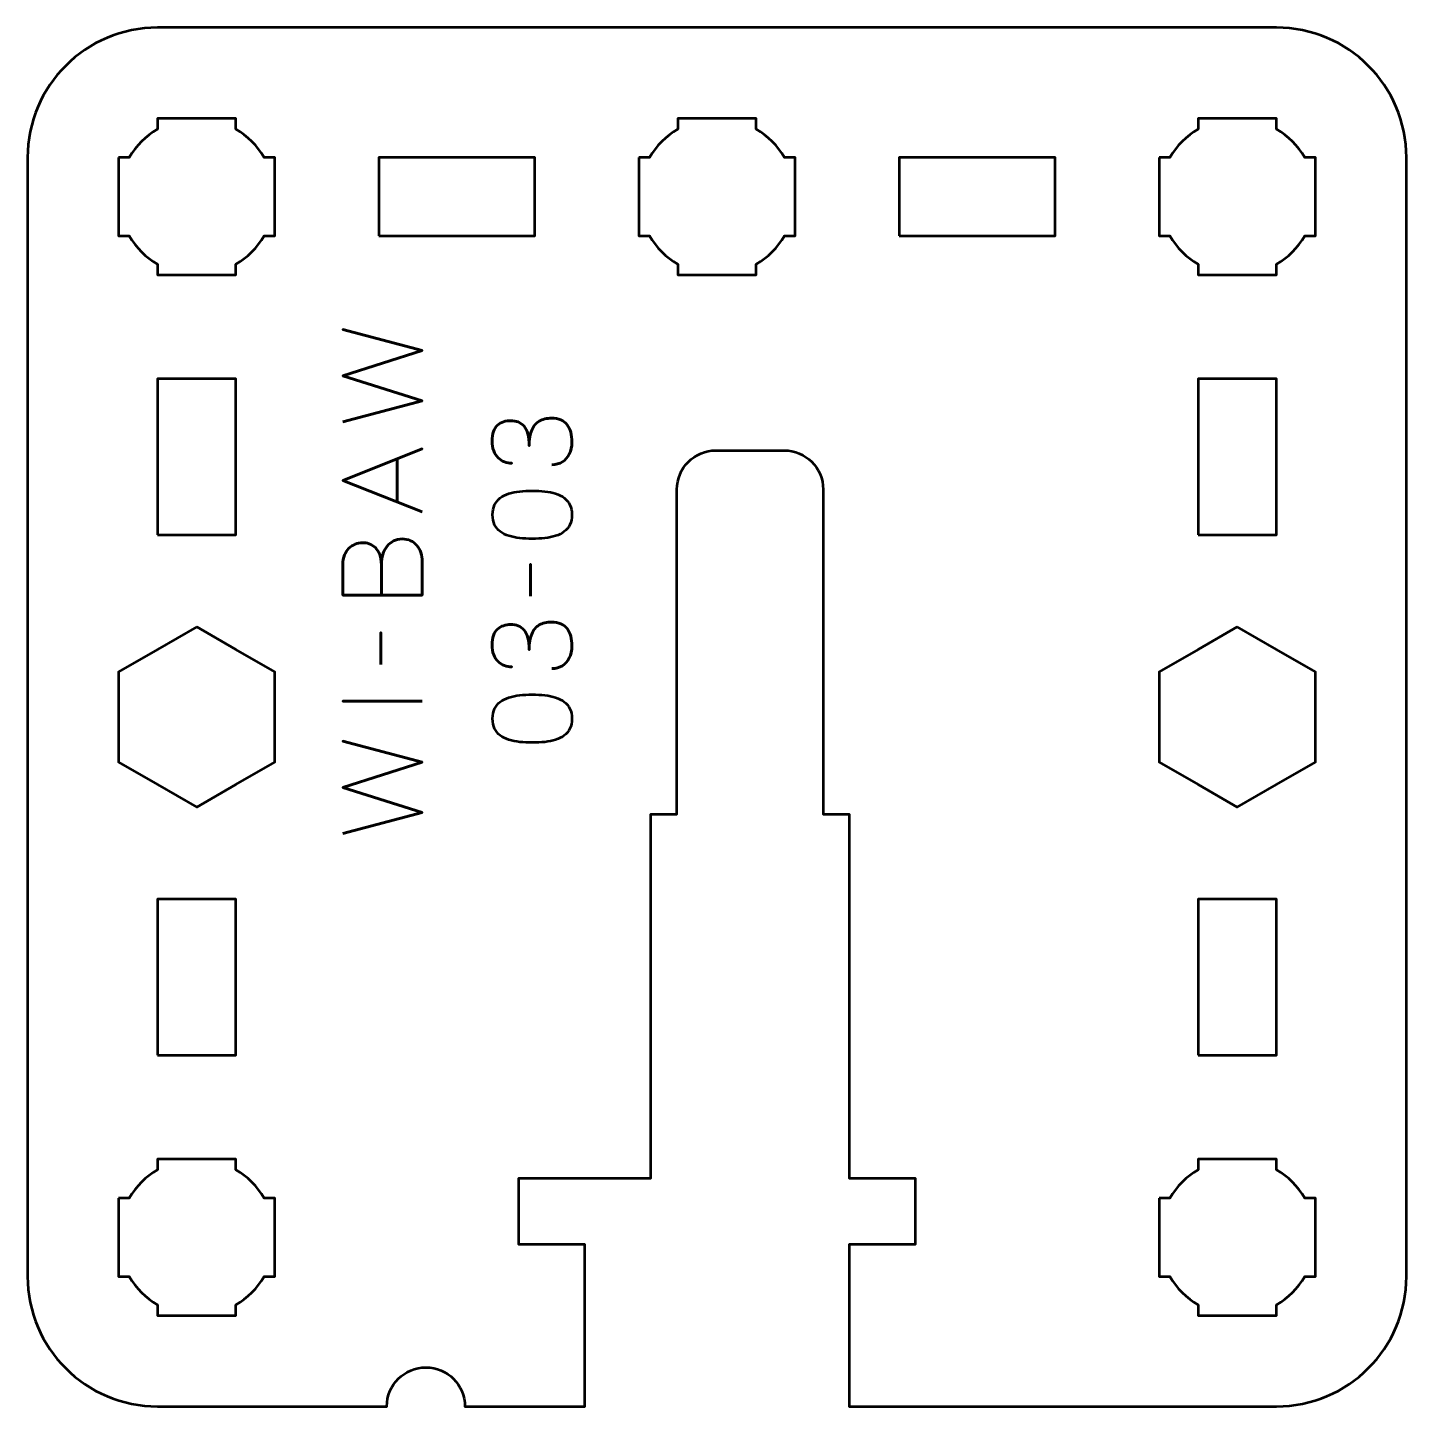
# Model space of a CAD drawing. Header units: centimetres. Extents: x -13.15 to -7.85, y -17.5 to -12.2.
import ezdxf

# ---------------------------------------------------------------- set-up
doc = ezdxf.new("R2010")
doc.units = ezdxf.units.CM
doc.header["$MEASUREMENT"] = 0
doc.layers.add('Layer 1', color=7, linetype='Continuous')

msp = doc.modelspace()

# ---------------------------------------------------------------- linework, layer by layer
at = {"layer": 'Layer 1', "lineweight": 53}
for points in [[(-11.8, -13), (-11.2, -13), (-11.2, -12.7), (-11.8, -12.7), (-11.8, -13)], [(-9.8, -13), (-9.2, -13), (-9.2, -12.7), (-9.8, -12.7), (-9.8, -13)], [(-12.65, -14.15), (-12.35, -14.15), (-12.35, -13.55), (-12.65, -13.55), (-12.65, -14.15)], [(-8.65, -14.15), (-8.35, -14.15), (-8.35, -13.55), (-8.65, -13.55), (-8.65, -14.15)], [(-12.65, -16.15), (-12.35, -16.15), (-12.35, -15.55), (-12.65, -15.55), (-12.65, -16.15)], [(-8.65, -16.15), (-8.35, -16.15), (-8.35, -15.55), (-8.65, -15.55), (-8.65, -16.15)]]:
    msp.add_lwpolyline(points, close=True, dxfattribs=at)
for points, knots in [([(-10.654, -13.975), (-10.654, -13.975), (-10.654, -14.24998), (-10.654, -14.24998), (-10.654, -14.24998), (-10.654, -14.24998), (-10.654, -15.22302), (-10.654, -15.22302), (-10.654, -15.22302), (-10.654, -15.22302), (-10.754, -15.22299), (-10.754, -15.22299), (-10.754, -15.22299), (-10.754, -15.22299), (-10.754, -16.62299), (-10.754, -16.62299), (-10.754, -16.62299), (-10.754, -16.62299), (-11.262, -16.62299), (-11.262, -16.62299), (-11.262, -16.62299), (-11.262, -16.62299), (-11.262, -16.87699), (-11.262, -16.87699), (-11.262, -16.87699), (-11.262, -16.87699), (-11.008, -16.87699), (-11.008, -16.87699), (-11.008, -16.87699), (-11.008, -16.87699), (-11.008, -17.5), (-11.008, -17.5), (-11.008, -17.5), (-11.008, -17.5), (-11.469, -17.5), (-11.469, -17.5), (-11.469, -17.5), (-11.469, -17.41717), (-11.53617, -17.35), (-11.619, -17.35), (-11.619, -17.35), (-11.70183, -17.35), (-11.769, -17.41717), (-11.769, -17.5), (-11.769, -17.5), (-11.769, -17.5), (-12.65, -17.5), (-12.65, -17.5), (-12.65, -17.5), (-12.92609, -17.5), (-13.15, -17.27609), (-13.15, -17), (-13.15, -17), (-13.15, -17), (-13.15, -12.7), (-13.15, -12.7), (-13.15, -12.7), (-13.15, -12.42391), (-12.92609, -12.2), (-12.65, -12.2), (-12.65, -12.2), (-12.65, -12.2), (-8.35, -12.2), (-8.35, -12.2), (-8.35, -12.2), (-8.07391, -12.2), (-7.85, -12.42391), (-7.85, -12.7), (-7.85, -12.7), (-7.85, -12.7), (-7.85, -17), (-7.85, -17), (-7.85, -17), (-7.85, -17.27609), (-8.07391, -17.5), (-8.35, -17.5), (-8.35, -17.5), (-8.35, -17.5), (-9.992, -17.5), (-9.992, -17.5), (-9.992, -17.5), (-9.992, -17.5), (-9.992, -16.87699), (-9.992, -16.87699), (-9.992, -16.87699), (-9.992, -16.87699), (-9.738, -16.87699), (-9.738, -16.87699), (-9.738, -16.87699), (-9.738, -16.87699), (-9.738, -16.62299), (-9.738, -16.62299), (-9.738, -16.62299), (-9.738, -16.62299), (-9.992, -16.62299), (-9.992, -16.62299), (-9.992, -16.62299), (-9.992, -16.62299), (-9.992, -15.22299), (-9.992, -15.22299), (-9.992, -15.22299), (-9.992, -15.22299), (-10.092, -15.22302), (-10.092, -15.22302), (-10.092, -15.22302), (-10.092, -15.22302), (-10.092, -14.24998), (-10.092, -14.24998), (-10.092, -14.24998), (-10.092, -14.24998), (-10.092, -13.97501), (-10.092, -13.97501), (-10.092, -13.97501), (-10.092, -13.89218), (-10.15917, -13.82501), (-10.24201, -13.82501), (-10.24201, -13.82501), (-10.24201, -13.82501), (-10.50401, -13.825), (-10.50401, -13.825), (-10.50401, -13.825), (-10.58683, -13.825), (-10.654, -13.89217), (-10.654, -13.975)], [0, 0, 0, 0, 0.0322581, 0.0322581, 0.0322581, 0.0322581, 0.0645161, 0.0645161, 0.0645161, 0.0645161, 0.0967742, 0.0967742, 0.0967742, 0.0967742, 0.1290323, 0.1290323, 0.1290323, 0.1290323, 0.1612903, 0.1612903, 0.1612903, 0.1612903, 0.1935484, 0.1935484, 0.1935484, 0.1935484, 0.2258065, 0.2258065, 0.2258065, 0.2258065, 0.2580645, 0.2580645, 0.2580645, 0.2580645, 0.2903226, 0.2903226, 0.2903226, 0.2903226, 0.3225806, 0.3225806, 0.3225806, 0.3225806, 0.3548387, 0.3548387, 0.3548387, 0.3548387, 0.3870968, 0.3870968, 0.3870968, 0.3870968, 0.4193548, 0.4193548, 0.4193548, 0.4193548, 0.4516129, 0.4516129, 0.4516129, 0.4516129, 0.483871, 0.483871, 0.483871, 0.483871, 0.516129, 0.516129, 0.516129, 0.516129, 0.5483871, 0.5483871, 0.5483871, 0.5483871, 0.5806452, 0.5806452, 0.5806452, 0.5806452, 0.6129032, 0.6129032, 0.6129032, 0.6129032, 0.6451613, 0.6451613, 0.6451613, 0.6451613, 0.6774194, 0.6774194, 0.6774194, 0.6774194, 0.7096774, 0.7096774, 0.7096774, 0.7096774, 0.7419355, 0.7419355, 0.7419355, 0.7419355, 0.7741935, 0.7741935, 0.7741935, 0.7741935, 0.8064516, 0.8064516, 0.8064516, 0.8064516, 0.8387097, 0.8387097, 0.8387097, 0.8387097, 0.8709677, 0.8709677, 0.8709677, 0.8709677, 0.9032258, 0.9032258, 0.9032258, 0.9032258, 0.9354839, 0.9354839, 0.9354839, 0.9354839, 0.9677419, 0.9677419, 0.9677419, 0.9677419, 1, 1, 1, 1]), ([(-12.8, -12.7), (-12.8, -12.7), (-12.75985, -12.7), (-12.75985, -12.7), (-12.75985, -12.7), (-12.7335, -12.65447), (-12.69553, -12.6165), (-12.65, -12.59015), (-12.65, -12.59015), (-12.65, -12.59015), (-12.65, -12.55), (-12.65, -12.55), (-12.65, -12.55), (-12.65, -12.55), (-12.5, -12.55), (-12.5, -12.55), (-12.5, -12.55), (-12.5, -12.55), (-12.35, -12.55), (-12.35, -12.55), (-12.35, -12.55), (-12.35, -12.55), (-12.35, -12.59015), (-12.35, -12.59015), (-12.35, -12.59015), (-12.30447, -12.6165), (-12.2665, -12.65447), (-12.24015, -12.7), (-12.24015, -12.7), (-12.24015, -12.7), (-12.2, -12.7), (-12.2, -12.7), (-12.2, -12.7), (-12.2, -12.7), (-12.2, -12.85), (-12.2, -12.85), (-12.2, -12.85), (-12.2, -12.85), (-12.2, -13), (-12.2, -13), (-12.2, -13), (-12.2, -13), (-12.24015, -13), (-12.24015, -13), (-12.24015, -13), (-12.2665, -13.04553), (-12.30447, -13.0835), (-12.35, -13.10985), (-12.35, -13.10985), (-12.35, -13.10985), (-12.35, -13.15), (-12.35, -13.15), (-12.35, -13.15), (-12.35, -13.15), (-12.5, -13.15), (-12.5, -13.15), (-12.5, -13.15), (-12.5, -13.15), (-12.65, -13.15), (-12.65, -13.15), (-12.65, -13.15), (-12.65, -13.15), (-12.65, -13.10985), (-12.65, -13.10985), (-12.65, -13.10985), (-12.69553, -13.0835), (-12.7335, -13.04553), (-12.75985, -13), (-12.75985, -13), (-12.75985, -13), (-12.8, -13), (-12.8, -13), (-12.8, -13), (-12.8, -13), (-12.8, -12.85), (-12.8, -12.85), (-12.8, -12.85), (-12.8, -12.85), (-12.8, -12.7), (-12.8, -12.7)], [0, 0, 0, 0, 0.05, 0.05, 0.05, 0.05, 0.1, 0.1, 0.1, 0.1, 0.15, 0.15, 0.15, 0.15, 0.2, 0.2, 0.2, 0.2, 0.25, 0.25, 0.25, 0.25, 0.3, 0.3, 0.3, 0.3, 0.35, 0.35, 0.35, 0.35, 0.4, 0.4, 0.4, 0.4, 0.45, 0.45, 0.45, 0.45, 0.5, 0.5, 0.5, 0.5, 0.55, 0.55, 0.55, 0.55, 0.6, 0.6, 0.6, 0.6, 0.65, 0.65, 0.65, 0.65, 0.7, 0.7, 0.7, 0.7, 0.75, 0.75, 0.75, 0.75, 0.8, 0.8, 0.8, 0.8, 0.85, 0.85, 0.85, 0.85, 0.9, 0.9, 0.9, 0.9, 0.95, 0.95, 0.95, 0.95, 1, 1, 1, 1]), ([(-10.8, -12.7), (-10.8, -12.7), (-10.75985, -12.7), (-10.75985, -12.7), (-10.75985, -12.7), (-10.7335, -12.65447), (-10.69553, -12.6165), (-10.65, -12.59015), (-10.65, -12.59015), (-10.65, -12.59015), (-10.65, -12.55), (-10.65, -12.55), (-10.65, -12.55), (-10.65, -12.55), (-10.5, -12.55), (-10.5, -12.55), (-10.5, -12.55), (-10.5, -12.55), (-10.35, -12.55), (-10.35, -12.55), (-10.35, -12.55), (-10.35, -12.55), (-10.35, -12.59015), (-10.35, -12.59015), (-10.35, -12.59015), (-10.30447, -12.6165), (-10.2665, -12.65447), (-10.24015, -12.7), (-10.24015, -12.7), (-10.24015, -12.7), (-10.2, -12.7), (-10.2, -12.7), (-10.2, -12.7), (-10.2, -12.7), (-10.2, -12.85), (-10.2, -12.85), (-10.2, -12.85), (-10.2, -12.85), (-10.2, -13), (-10.2, -13), (-10.2, -13), (-10.2, -13), (-10.24015, -13), (-10.24015, -13), (-10.24015, -13), (-10.2665, -13.04553), (-10.30447, -13.0835), (-10.35, -13.10985), (-10.35, -13.10985), (-10.35, -13.10985), (-10.35, -13.15), (-10.35, -13.15), (-10.35, -13.15), (-10.35, -13.15), (-10.5, -13.15), (-10.5, -13.15), (-10.5, -13.15), (-10.5, -13.15), (-10.65, -13.15), (-10.65, -13.15), (-10.65, -13.15), (-10.65, -13.15), (-10.65, -13.10985), (-10.65, -13.10985), (-10.65, -13.10985), (-10.69553, -13.0835), (-10.7335, -13.04553), (-10.75985, -13), (-10.75985, -13), (-10.75985, -13), (-10.8, -13), (-10.8, -13), (-10.8, -13), (-10.8, -13), (-10.8, -12.85), (-10.8, -12.85), (-10.8, -12.85), (-10.8, -12.85), (-10.8, -12.7), (-10.8, -12.7)], [0, 0, 0, 0, 0.05, 0.05, 0.05, 0.05, 0.1, 0.1, 0.1, 0.1, 0.15, 0.15, 0.15, 0.15, 0.2, 0.2, 0.2, 0.2, 0.25, 0.25, 0.25, 0.25, 0.3, 0.3, 0.3, 0.3, 0.35, 0.35, 0.35, 0.35, 0.4, 0.4, 0.4, 0.4, 0.45, 0.45, 0.45, 0.45, 0.5, 0.5, 0.5, 0.5, 0.55, 0.55, 0.55, 0.55, 0.6, 0.6, 0.6, 0.6, 0.65, 0.65, 0.65, 0.65, 0.7, 0.7, 0.7, 0.7, 0.75, 0.75, 0.75, 0.75, 0.8, 0.8, 0.8, 0.8, 0.85, 0.85, 0.85, 0.85, 0.9, 0.9, 0.9, 0.9, 0.95, 0.95, 0.95, 0.95, 1, 1, 1, 1]), ([(-8.8, -12.7), (-8.8, -12.7), (-8.75985, -12.7), (-8.75985, -12.7), (-8.75985, -12.7), (-8.7335, -12.65447), (-8.69553, -12.6165), (-8.65, -12.59015), (-8.65, -12.59015), (-8.65, -12.59015), (-8.65, -12.55), (-8.65, -12.55), (-8.65, -12.55), (-8.65, -12.55), (-8.5, -12.55), (-8.5, -12.55), (-8.5, -12.55), (-8.5, -12.55), (-8.35, -12.55), (-8.35, -12.55), (-8.35, -12.55), (-8.35, -12.55), (-8.35, -12.59015), (-8.35, -12.59015), (-8.35, -12.59015), (-8.30447, -12.6165), (-8.2665, -12.65447), (-8.24015, -12.7), (-8.24015, -12.7), (-8.24015, -12.7), (-8.2, -12.7), (-8.2, -12.7), (-8.2, -12.7), (-8.2, -12.7), (-8.2, -12.85), (-8.2, -12.85), (-8.2, -12.85), (-8.2, -12.85), (-8.2, -13), (-8.2, -13), (-8.2, -13), (-8.2, -13), (-8.24015, -13), (-8.24015, -13), (-8.24015, -13), (-8.2665, -13.04553), (-8.30447, -13.0835), (-8.35, -13.10985), (-8.35, -13.10985), (-8.35, -13.10985), (-8.35, -13.15), (-8.35, -13.15), (-8.35, -13.15), (-8.35, -13.15), (-8.5, -13.15), (-8.5, -13.15), (-8.5, -13.15), (-8.5, -13.15), (-8.65, -13.15), (-8.65, -13.15), (-8.65, -13.15), (-8.65, -13.15), (-8.65, -13.10985), (-8.65, -13.10985), (-8.65, -13.10985), (-8.69553, -13.0835), (-8.7335, -13.04553), (-8.75985, -13), (-8.75985, -13), (-8.75985, -13), (-8.8, -13), (-8.8, -13), (-8.8, -13), (-8.8, -13), (-8.8, -12.85), (-8.8, -12.85), (-8.8, -12.85), (-8.8, -12.85), (-8.8, -12.7), (-8.8, -12.7)], [0, 0, 0, 0, 0.05, 0.05, 0.05, 0.05, 0.1, 0.1, 0.1, 0.1, 0.15, 0.15, 0.15, 0.15, 0.2, 0.2, 0.2, 0.2, 0.25, 0.25, 0.25, 0.25, 0.3, 0.3, 0.3, 0.3, 0.35, 0.35, 0.35, 0.35, 0.4, 0.4, 0.4, 0.4, 0.45, 0.45, 0.45, 0.45, 0.5, 0.5, 0.5, 0.5, 0.55, 0.55, 0.55, 0.55, 0.6, 0.6, 0.6, 0.6, 0.65, 0.65, 0.65, 0.65, 0.7, 0.7, 0.7, 0.7, 0.75, 0.75, 0.75, 0.75, 0.8, 0.8, 0.8, 0.8, 0.85, 0.85, 0.85, 0.85, 0.9, 0.9, 0.9, 0.9, 0.95, 0.95, 0.95, 0.95, 1, 1, 1, 1]), ([(-12.5, -14.50359), (-12.5, -14.50359), (-12.35, -14.59019), (-12.35, -14.59019), (-12.35, -14.59019), (-12.35, -14.59019), (-12.2, -14.67679), (-12.2, -14.67679), (-12.2, -14.67679), (-12.2, -14.67679), (-12.2, -14.85), (-12.2, -14.85), (-12.2, -14.85), (-12.2, -14.85), (-12.2, -15.02321), (-12.2, -15.02321), (-12.2, -15.02321), (-12.2, -15.02321), (-12.35, -15.10981), (-12.35, -15.10981), (-12.35, -15.10981), (-12.35, -15.10981), (-12.5, -15.19641), (-12.5, -15.19641), (-12.5, -15.19641), (-12.5, -15.19641), (-12.65, -15.10981), (-12.65, -15.10981), (-12.65, -15.10981), (-12.65, -15.10981), (-12.8, -15.02321), (-12.8, -15.02321), (-12.8, -15.02321), (-12.8, -15.02321), (-12.8, -14.85), (-12.8, -14.85), (-12.8, -14.85), (-12.8, -14.85), (-12.8, -14.67679), (-12.8, -14.67679), (-12.8, -14.67679), (-12.8, -14.67679), (-12.65, -14.59019), (-12.65, -14.59019), (-12.65, -14.59019), (-12.65, -14.59019), (-12.5, -14.50359), (-12.5, -14.50359)], [0, 0, 0, 0, 0.0833333, 0.0833333, 0.0833333, 0.0833333, 0.1666667, 0.1666667, 0.1666667, 0.1666667, 0.25, 0.25, 0.25, 0.25, 0.3333333, 0.3333333, 0.3333333, 0.3333333, 0.4166667, 0.4166667, 0.4166667, 0.4166667, 0.5, 0.5, 0.5, 0.5, 0.5833333, 0.5833333, 0.5833333, 0.5833333, 0.6666667, 0.6666667, 0.6666667, 0.6666667, 0.75, 0.75, 0.75, 0.75, 0.8333333, 0.8333333, 0.8333333, 0.8333333, 0.9166667, 0.9166667, 0.9166667, 0.9166667, 1, 1, 1, 1]), ([(-8.5, -14.50359), (-8.5, -14.50359), (-8.35, -14.59019), (-8.35, -14.59019), (-8.35, -14.59019), (-8.35, -14.59019), (-8.2, -14.67679), (-8.2, -14.67679), (-8.2, -14.67679), (-8.2, -14.67679), (-8.2, -14.85), (-8.2, -14.85), (-8.2, -14.85), (-8.2, -14.85), (-8.2, -15.02321), (-8.2, -15.02321), (-8.2, -15.02321), (-8.2, -15.02321), (-8.35, -15.10981), (-8.35, -15.10981), (-8.35, -15.10981), (-8.35, -15.10981), (-8.5, -15.19641), (-8.5, -15.19641), (-8.5, -15.19641), (-8.5, -15.19641), (-8.65, -15.10981), (-8.65, -15.10981), (-8.65, -15.10981), (-8.65, -15.10981), (-8.8, -15.02321), (-8.8, -15.02321), (-8.8, -15.02321), (-8.8, -15.02321), (-8.8, -14.85), (-8.8, -14.85), (-8.8, -14.85), (-8.8, -14.85), (-8.8, -14.67679), (-8.8, -14.67679), (-8.8, -14.67679), (-8.8, -14.67679), (-8.65, -14.59019), (-8.65, -14.59019), (-8.65, -14.59019), (-8.65, -14.59019), (-8.5, -14.50359), (-8.5, -14.50359)], [0, 0, 0, 0, 0.0833333, 0.0833333, 0.0833333, 0.0833333, 0.1666667, 0.1666667, 0.1666667, 0.1666667, 0.25, 0.25, 0.25, 0.25, 0.3333333, 0.3333333, 0.3333333, 0.3333333, 0.4166667, 0.4166667, 0.4166667, 0.4166667, 0.5, 0.5, 0.5, 0.5, 0.5833333, 0.5833333, 0.5833333, 0.5833333, 0.6666667, 0.6666667, 0.6666667, 0.6666667, 0.75, 0.75, 0.75, 0.75, 0.8333333, 0.8333333, 0.8333333, 0.8333333, 0.9166667, 0.9166667, 0.9166667, 0.9166667, 1, 1, 1, 1]), ([(-12.8, -16.7), (-12.8, -16.7), (-12.75985, -16.7), (-12.75985, -16.7), (-12.75985, -16.7), (-12.7335, -16.65447), (-12.69553, -16.6165), (-12.65, -16.59015), (-12.65, -16.59015), (-12.65, -16.59015), (-12.65, -16.55), (-12.65, -16.55), (-12.65, -16.55), (-12.65, -16.55), (-12.5, -16.55), (-12.5, -16.55), (-12.5, -16.55), (-12.5, -16.55), (-12.35, -16.55), (-12.35, -16.55), (-12.35, -16.55), (-12.35, -16.55), (-12.35, -16.59015), (-12.35, -16.59015), (-12.35, -16.59015), (-12.30447, -16.6165), (-12.2665, -16.65447), (-12.24015, -16.7), (-12.24015, -16.7), (-12.24015, -16.7), (-12.2, -16.7), (-12.2, -16.7), (-12.2, -16.7), (-12.2, -16.7), (-12.2, -16.85), (-12.2, -16.85), (-12.2, -16.85), (-12.2, -16.85), (-12.2, -17), (-12.2, -17), (-12.2, -17), (-12.2, -17), (-12.24015, -17), (-12.24015, -17), (-12.24015, -17), (-12.2665, -17.04553), (-12.30447, -17.0835), (-12.35, -17.10985), (-12.35, -17.10985), (-12.35, -17.10985), (-12.35, -17.15), (-12.35, -17.15), (-12.35, -17.15), (-12.35, -17.15), (-12.5, -17.15), (-12.5, -17.15), (-12.5, -17.15), (-12.5, -17.15), (-12.65, -17.15), (-12.65, -17.15), (-12.65, -17.15), (-12.65, -17.15), (-12.65, -17.10985), (-12.65, -17.10985), (-12.65, -17.10985), (-12.69553, -17.0835), (-12.7335, -17.04553), (-12.75985, -17), (-12.75985, -17), (-12.75985, -17), (-12.8, -17), (-12.8, -17), (-12.8, -17), (-12.8, -17), (-12.8, -16.85), (-12.8, -16.85), (-12.8, -16.85), (-12.8, -16.85), (-12.8, -16.7), (-12.8, -16.7)], [0, 0, 0, 0, 0.05, 0.05, 0.05, 0.05, 0.1, 0.1, 0.1, 0.1, 0.15, 0.15, 0.15, 0.15, 0.2, 0.2, 0.2, 0.2, 0.25, 0.25, 0.25, 0.25, 0.3, 0.3, 0.3, 0.3, 0.35, 0.35, 0.35, 0.35, 0.4, 0.4, 0.4, 0.4, 0.45, 0.45, 0.45, 0.45, 0.5, 0.5, 0.5, 0.5, 0.55, 0.55, 0.55, 0.55, 0.6, 0.6, 0.6, 0.6, 0.65, 0.65, 0.65, 0.65, 0.7, 0.7, 0.7, 0.7, 0.75, 0.75, 0.75, 0.75, 0.8, 0.8, 0.8, 0.8, 0.85, 0.85, 0.85, 0.85, 0.9, 0.9, 0.9, 0.9, 0.95, 0.95, 0.95, 0.95, 1, 1, 1, 1]), ([(-8.8, -16.7), (-8.8, -16.7), (-8.75985, -16.7), (-8.75985, -16.7), (-8.75985, -16.7), (-8.7335, -16.65447), (-8.69553, -16.6165), (-8.65, -16.59015), (-8.65, -16.59015), (-8.65, -16.59015), (-8.65, -16.55), (-8.65, -16.55), (-8.65, -16.55), (-8.65, -16.55), (-8.5, -16.55), (-8.5, -16.55), (-8.5, -16.55), (-8.5, -16.55), (-8.35, -16.55), (-8.35, -16.55), (-8.35, -16.55), (-8.35, -16.55), (-8.35, -16.59015), (-8.35, -16.59015), (-8.35, -16.59015), (-8.30447, -16.6165), (-8.2665, -16.65447), (-8.24015, -16.7), (-8.24015, -16.7), (-8.24015, -16.7), (-8.2, -16.7), (-8.2, -16.7), (-8.2, -16.7), (-8.2, -16.7), (-8.2, -16.85), (-8.2, -16.85), (-8.2, -16.85), (-8.2, -16.85), (-8.2, -17), (-8.2, -17), (-8.2, -17), (-8.2, -17), (-8.24015, -17), (-8.24015, -17), (-8.24015, -17), (-8.2665, -17.04553), (-8.30447, -17.0835), (-8.35, -17.10985), (-8.35, -17.10985), (-8.35, -17.10985), (-8.35, -17.15), (-8.35, -17.15), (-8.35, -17.15), (-8.35, -17.15), (-8.5, -17.15), (-8.5, -17.15), (-8.5, -17.15), (-8.5, -17.15), (-8.65, -17.15), (-8.65, -17.15), (-8.65, -17.15), (-8.65, -17.15), (-8.65, -17.10985), (-8.65, -17.10985), (-8.65, -17.10985), (-8.69553, -17.0835), (-8.7335, -17.04553), (-8.75985, -17), (-8.75985, -17), (-8.75985, -17), (-8.8, -17), (-8.8, -17), (-8.8, -17), (-8.8, -17), (-8.8, -16.85), (-8.8, -16.85), (-8.8, -16.85), (-8.8, -16.85), (-8.8, -16.7), (-8.8, -16.7)], [0, 0, 0, 0, 0.05, 0.05, 0.05, 0.05, 0.1, 0.1, 0.1, 0.1, 0.15, 0.15, 0.15, 0.15, 0.2, 0.2, 0.2, 0.2, 0.25, 0.25, 0.25, 0.25, 0.3, 0.3, 0.3, 0.3, 0.35, 0.35, 0.35, 0.35, 0.4, 0.4, 0.4, 0.4, 0.45, 0.45, 0.45, 0.45, 0.5, 0.5, 0.5, 0.5, 0.55, 0.55, 0.55, 0.55, 0.6, 0.6, 0.6, 0.6, 0.65, 0.65, 0.65, 0.65, 0.7, 0.7, 0.7, 0.7, 0.75, 0.75, 0.75, 0.75, 0.8, 0.8, 0.8, 0.8, 0.85, 0.85, 0.85, 0.85, 0.9, 0.9, 0.9, 0.9, 0.95, 0.95, 0.95, 0.95, 1, 1, 1, 1])]:
    msp.add_open_spline(points, degree=3, knots=knots, dxfattribs=at)
at = {"layer": 'Layer 1', "color": 5, "lineweight": 53}
for points, knots in [([(-11.93833, -13.71564), (-11.93833, -13.71564), (-11.63311, -13.63521), (-11.63311, -13.63521), (-11.63311, -13.63521), (-11.63311, -13.63521), (-11.93833, -13.53827), (-11.93833, -13.53827), (-11.93833, -13.53827), (-11.93833, -13.53827), (-11.63311, -13.44132), (-11.63311, -13.44132), (-11.63311, -13.44132), (-11.63311, -13.44132), (-11.93833, -13.36089), (-11.93833, -13.36089), (-11.93833, -13.36089), (-11.93833, -13.36089), (-11.63311, -13.44132), (-11.63311, -13.44132), (-11.63311, -13.44132), (-11.63311, -13.44132), (-11.93833, -13.53827), (-11.93833, -13.53827), (-11.93833, -13.53827), (-11.93833, -13.53827), (-11.63311, -13.63521), (-11.63311, -13.63521), (-11.63311, -13.63521), (-11.63311, -13.63521), (-11.93833, -13.71564), (-11.93833, -13.71564)], [0, 0, 0, 0, 0.125, 0.125, 0.125, 0.125, 0.25, 0.25, 0.25, 0.25, 0.375, 0.375, 0.375, 0.375, 0.5, 0.5, 0.5, 0.5, 0.625, 0.625, 0.625, 0.625, 0.75, 0.75, 0.75, 0.75, 0.875, 0.875, 0.875, 0.875, 1, 1, 1, 1]), ([(-11.13442, -13.88011), (-11.11918, -13.88004), (-11.10592, -13.87651), (-11.09442, -13.86953), (-11.09442, -13.86953), (-11.08299, -13.86254), (-11.07403, -13.85259), (-11.06761, -13.83961), (-11.06761, -13.83961), (-11.06119, -13.82663), (-11.05794, -13.81104), (-11.0578, -13.7929), (-11.0578, -13.7929), (-11.0578, -13.77929), (-11.05921, -13.76694), (-11.06217, -13.75572), (-11.06217, -13.75572), (-11.06514, -13.74457), (-11.06972, -13.73498), (-11.076, -13.72686), (-11.076, -13.72686), (-11.08228, -13.71875), (-11.0904, -13.71254), (-11.10027, -13.7081), (-11.10027, -13.7081), (-11.11022, -13.70372), (-11.12215, -13.70154), (-11.13612, -13.70147), (-11.13612, -13.70147), (-11.15474, -13.70139), (-11.17048, -13.7052), (-11.18325, -13.71275), (-11.18325, -13.71275), (-11.19602, -13.7203), (-11.20561, -13.73202), (-11.21217, -13.74775), (-11.21217, -13.74775), (-11.21874, -13.76348), (-11.22205, -13.78366), (-11.22205, -13.80814), (-11.22205, -13.80814), (-11.22198, -13.78987), (-11.22367, -13.77456), (-11.22713, -13.76207), (-11.22713, -13.76207), (-11.23059, -13.74965), (-11.23546, -13.73971), (-11.24181, -13.73223), (-11.24181, -13.73223), (-11.24809, -13.72475), (-11.25557, -13.71932), (-11.26417, -13.71607), (-11.26417, -13.71607), (-11.27271, -13.71275), (-11.28209, -13.71113), (-11.29232, -13.7112), (-11.29232, -13.7112), (-11.30256, -13.71113), (-11.31201, -13.71254), (-11.32076, -13.71536), (-11.32076, -13.71536), (-11.32951, -13.71812), (-11.3372, -13.72263), (-11.34376, -13.72877), (-11.34376, -13.72877), (-11.35032, -13.73491), (-11.35547, -13.74302), (-11.35914, -13.75297), (-11.35914, -13.75297), (-11.36281, -13.76299), (-11.36464, -13.7752), (-11.36471, -13.78952), (-11.36471, -13.78952), (-11.36464, -13.80377), (-11.36253, -13.81626), (-11.35843, -13.82684), (-11.35843, -13.82684), (-11.35434, -13.8375), (-11.34877, -13.84624), (-11.34164, -13.8533), (-11.34164, -13.8533), (-11.33452, -13.86028), (-11.3264, -13.86551), (-11.31723, -13.86896), (-11.31723, -13.86896), (-11.30806, -13.87249), (-11.29832, -13.87418), (-11.28809, -13.87418), (-11.28809, -13.87418), (-11.29832, -13.87418), (-11.30806, -13.87249), (-11.31723, -13.86896), (-11.31723, -13.86896), (-11.3264, -13.86551), (-11.33452, -13.86028), (-11.34164, -13.8533), (-11.34164, -13.8533), (-11.34877, -13.84624), (-11.35434, -13.8375), (-11.35843, -13.82684), (-11.35843, -13.82684), (-11.36253, -13.81626), (-11.36464, -13.80377), (-11.36471, -13.78952), (-11.36471, -13.78952), (-11.36464, -13.7752), (-11.36281, -13.76299), (-11.35914, -13.75297), (-11.35914, -13.75297), (-11.35547, -13.74302), (-11.35032, -13.73491), (-11.34376, -13.72877), (-11.34376, -13.72877), (-11.3372, -13.72263), (-11.32951, -13.71812), (-11.32076, -13.71536), (-11.32076, -13.71536), (-11.31201, -13.71254), (-11.30256, -13.71113), (-11.29232, -13.7112), (-11.29232, -13.7112), (-11.28209, -13.71113), (-11.27271, -13.71275), (-11.26417, -13.71607), (-11.26417, -13.71607), (-11.25557, -13.71932), (-11.24809, -13.72475), (-11.24181, -13.73223), (-11.24181, -13.73223), (-11.23546, -13.73971), (-11.23059, -13.74965), (-11.22713, -13.76207), (-11.22713, -13.76207), (-11.22367, -13.77456), (-11.22198, -13.78987), (-11.22205, -13.80814), (-11.22205, -13.80814), (-11.22205, -13.78366), (-11.21874, -13.76348), (-11.21217, -13.74775), (-11.21217, -13.74775), (-11.20561, -13.73202), (-11.19602, -13.7203), (-11.18325, -13.71275), (-11.18325, -13.71275), (-11.17048, -13.7052), (-11.15474, -13.70139), (-11.13612, -13.70147), (-11.13612, -13.70147), (-11.12215, -13.70154), (-11.11022, -13.70372), (-11.10027, -13.7081), (-11.10027, -13.7081), (-11.0904, -13.71254), (-11.08228, -13.71875), (-11.076, -13.72686), (-11.076, -13.72686), (-11.06972, -13.73498), (-11.06514, -13.74457), (-11.06217, -13.75572), (-11.06217, -13.75572), (-11.05921, -13.76694), (-11.0578, -13.77929), (-11.0578, -13.7929), (-11.0578, -13.7929), (-11.05794, -13.81104), (-11.06119, -13.82663), (-11.06761, -13.83961), (-11.06761, -13.83961), (-11.07403, -13.85259), (-11.08299, -13.86254), (-11.09442, -13.86953), (-11.09442, -13.86953), (-11.10592, -13.87651), (-11.11918, -13.88004), (-11.13442, -13.88011)], [0, 0, 0, 0, 0.0227273, 0.0227273, 0.0227273, 0.0227273, 0.0454545, 0.0454545, 0.0454545, 0.0454545, 0.0681818, 0.0681818, 0.0681818, 0.0681818, 0.0909091, 0.0909091, 0.0909091, 0.0909091, 0.1136364, 0.1136364, 0.1136364, 0.1136364, 0.1363636, 0.1363636, 0.1363636, 0.1363636, 0.1590909, 0.1590909, 0.1590909, 0.1590909, 0.1818182, 0.1818182, 0.1818182, 0.1818182, 0.2045455, 0.2045455, 0.2045455, 0.2045455, 0.2272727, 0.2272727, 0.2272727, 0.2272727, 0.25, 0.25, 0.25, 0.25, 0.2727273, 0.2727273, 0.2727273, 0.2727273, 0.2954545, 0.2954545, 0.2954545, 0.2954545, 0.3181818, 0.3181818, 0.3181818, 0.3181818, 0.3409091, 0.3409091, 0.3409091, 0.3409091, 0.3636364, 0.3636364, 0.3636364, 0.3636364, 0.3863636, 0.3863636, 0.3863636, 0.3863636, 0.4090909, 0.4090909, 0.4090909, 0.4090909, 0.4318182, 0.4318182, 0.4318182, 0.4318182, 0.4545455, 0.4545455, 0.4545455, 0.4545455, 0.4772727, 0.4772727, 0.4772727, 0.4772727, 0.5, 0.5, 0.5, 0.5, 0.5227273, 0.5227273, 0.5227273, 0.5227273, 0.5454545, 0.5454545, 0.5454545, 0.5454545, 0.5681818, 0.5681818, 0.5681818, 0.5681818, 0.5909091, 0.5909091, 0.5909091, 0.5909091, 0.6136364, 0.6136364, 0.6136364, 0.6136364, 0.6363636, 0.6363636, 0.6363636, 0.6363636, 0.6590909, 0.6590909, 0.6590909, 0.6590909, 0.6818182, 0.6818182, 0.6818182, 0.6818182, 0.7045455, 0.7045455, 0.7045455, 0.7045455, 0.7272727, 0.7272727, 0.7272727, 0.7272727, 0.75, 0.75, 0.75, 0.75, 0.7727273, 0.7727273, 0.7727273, 0.7727273, 0.7954545, 0.7954545, 0.7954545, 0.7954545, 0.8181818, 0.8181818, 0.8181818, 0.8181818, 0.8409091, 0.8409091, 0.8409091, 0.8409091, 0.8636364, 0.8636364, 0.8636364, 0.8636364, 0.8863636, 0.8863636, 0.8863636, 0.8863636, 0.9090909, 0.9090909, 0.9090909, 0.9090909, 0.9318182, 0.9318182, 0.9318182, 0.9318182, 0.9545455, 0.9545455, 0.9545455, 0.9545455, 0.9772727, 0.9772727, 0.9772727, 0.9772727, 1, 1, 1, 1]), ([(-11.63311, -14.0615), (-11.63311, -14.0615), (-11.93833, -13.94043), (-11.93833, -13.94043), (-11.93833, -13.94043), (-11.93833, -13.94043), (-11.63311, -13.81893), (-11.63311, -13.81893), (-11.63311, -13.81893), (-11.63311, -13.81893), (-11.93833, -13.94043), (-11.93833, -13.94043), (-11.93833, -13.94043), (-11.93833, -13.94043), (-11.63311, -14.0615), (-11.63311, -14.0615)], [0, 0, 0, 0, 0.25, 0.25, 0.25, 0.25, 0.5, 0.5, 0.5, 0.5, 0.75, 0.75, 0.75, 0.75, 1, 1, 1, 1]), ([(-11.72921, -14.0234), (-11.72921, -14.0234), (-11.72921, -13.85746), (-11.72921, -13.85746), (-11.72921, -13.85746), (-11.72921, -13.85746), (-11.72921, -14.0234), (-11.72921, -14.0234)], [0, 0, 0, 0, 0.5, 0.5, 0.5, 0.5, 1, 1, 1, 1]), ([(-11.0578, -14.07272), (-11.05787, -14.05791), (-11.06048, -14.04514), (-11.06556, -14.03448), (-11.06556, -14.03448), (-11.07064, -14.0239), (-11.07791, -14.01508), (-11.08715, -14.00803), (-11.08715, -14.00803), (-11.09646, -14.00104), (-11.10747, -13.99554), (-11.12017, -13.99145), (-11.12017, -13.99145), (-11.13287, -13.98742), (-11.14677, -13.98453), (-11.16201, -13.98291), (-11.16201, -13.98291), (-11.17725, -13.98121), (-11.19327, -13.98037), (-11.2102, -13.98044), (-11.2102, -13.98044), (-11.22706, -13.98037), (-11.24308, -13.98121), (-11.25825, -13.98291), (-11.25825, -13.98291), (-11.27342, -13.98453), (-11.28739, -13.98742), (-11.30009, -13.99145), (-11.30009, -13.99145), (-11.31272, -13.99554), (-11.32372, -14.00104), (-11.33311, -14.00803), (-11.33311, -14.00803), (-11.34242, -14.01508), (-11.34969, -14.0239), (-11.35477, -14.03448), (-11.35477, -14.03448), (-11.35992, -14.04514), (-11.36253, -14.05791), (-11.3626, -14.07272), (-11.3626, -14.07272), (-11.36253, -14.08754), (-11.35992, -14.10031), (-11.35477, -14.11097), (-11.35477, -14.11097), (-11.34969, -14.12155), (-11.34242, -14.13037), (-11.33311, -14.13742), (-11.33311, -14.13742), (-11.32372, -14.14441), (-11.31272, -14.14991), (-11.30009, -14.154), (-11.30009, -14.154), (-11.28739, -14.15803), (-11.27342, -14.16092), (-11.25825, -14.16254), (-11.25825, -14.16254), (-11.24308, -14.16423), (-11.22706, -14.16508), (-11.2102, -14.16501), (-11.2102, -14.16501), (-11.19327, -14.16508), (-11.17725, -14.16423), (-11.16201, -14.16254), (-11.16201, -14.16254), (-11.14677, -14.16092), (-11.13287, -14.15803), (-11.12017, -14.154), (-11.12017, -14.154), (-11.10747, -14.14991), (-11.09646, -14.14441), (-11.08715, -14.13742), (-11.08715, -14.13742), (-11.07791, -14.13037), (-11.07064, -14.12155), (-11.06556, -14.11097), (-11.06556, -14.11097), (-11.06048, -14.10031), (-11.05787, -14.08754), (-11.0578, -14.07272)], [0, 0, 0, 0, 0.05, 0.05, 0.05, 0.05, 0.1, 0.1, 0.1, 0.1, 0.15, 0.15, 0.15, 0.15, 0.2, 0.2, 0.2, 0.2, 0.25, 0.25, 0.25, 0.25, 0.3, 0.3, 0.3, 0.3, 0.35, 0.35, 0.35, 0.35, 0.4, 0.4, 0.4, 0.4, 0.45, 0.45, 0.45, 0.45, 0.5, 0.5, 0.5, 0.5, 0.55, 0.55, 0.55, 0.55, 0.6, 0.6, 0.6, 0.6, 0.65, 0.65, 0.65, 0.65, 0.7, 0.7, 0.7, 0.7, 0.75, 0.75, 0.75, 0.75, 0.8, 0.8, 0.8, 0.8, 0.85, 0.85, 0.85, 0.85, 0.9, 0.9, 0.9, 0.9, 0.95, 0.95, 0.95, 0.95, 1, 1, 1, 1]), ([(-11.0578, -14.07272), (-11.05787, -14.05791), (-11.06048, -14.04514), (-11.06556, -14.03448), (-11.06556, -14.03448), (-11.07064, -14.0239), (-11.07791, -14.01508), (-11.08715, -14.00803), (-11.08715, -14.00803), (-11.09646, -14.00104), (-11.10747, -13.99554), (-11.12017, -13.99145), (-11.12017, -13.99145), (-11.13287, -13.98742), (-11.14677, -13.98453), (-11.16201, -13.98291), (-11.16201, -13.98291), (-11.17725, -13.98121), (-11.19327, -13.98037), (-11.2102, -13.98044), (-11.2102, -13.98044), (-11.22706, -13.98037), (-11.24308, -13.98121), (-11.25825, -13.98291), (-11.25825, -13.98291), (-11.27342, -13.98453), (-11.28739, -13.98742), (-11.30009, -13.99145), (-11.30009, -13.99145), (-11.31272, -13.99554), (-11.32372, -14.00104), (-11.33311, -14.00803), (-11.33311, -14.00803), (-11.34242, -14.01508), (-11.34969, -14.0239), (-11.35477, -14.03448), (-11.35477, -14.03448), (-11.35992, -14.04514), (-11.36253, -14.05791), (-11.3626, -14.07272), (-11.3626, -14.07272), (-11.36253, -14.08754), (-11.35992, -14.10031), (-11.35477, -14.11097), (-11.35477, -14.11097), (-11.34969, -14.12155), (-11.34242, -14.13037), (-11.33311, -14.13742), (-11.33311, -14.13742), (-11.32372, -14.14441), (-11.31272, -14.14991), (-11.30009, -14.154), (-11.30009, -14.154), (-11.28739, -14.15803), (-11.27342, -14.16092), (-11.25825, -14.16254), (-11.25825, -14.16254), (-11.24308, -14.16423), (-11.22706, -14.16508), (-11.2102, -14.16501), (-11.2102, -14.16501), (-11.19327, -14.16508), (-11.17725, -14.16423), (-11.16201, -14.16254), (-11.16201, -14.16254), (-11.14677, -14.16092), (-11.13287, -14.15803), (-11.12017, -14.154), (-11.12017, -14.154), (-11.10747, -14.14991), (-11.09646, -14.14441), (-11.08715, -14.13742), (-11.08715, -14.13742), (-11.07791, -14.13037), (-11.07064, -14.12155), (-11.06556, -14.11097), (-11.06556, -14.11097), (-11.06048, -14.10031), (-11.05787, -14.08754), (-11.0578, -14.07272)], [0, 0, 0, 0, 0.05, 0.05, 0.05, 0.05, 0.1, 0.1, 0.1, 0.1, 0.15, 0.15, 0.15, 0.15, 0.2, 0.2, 0.2, 0.2, 0.25, 0.25, 0.25, 0.25, 0.3, 0.3, 0.3, 0.3, 0.35, 0.35, 0.35, 0.35, 0.4, 0.4, 0.4, 0.4, 0.45, 0.45, 0.45, 0.45, 0.5, 0.5, 0.5, 0.5, 0.55, 0.55, 0.55, 0.55, 0.6, 0.6, 0.6, 0.6, 0.65, 0.65, 0.65, 0.65, 0.7, 0.7, 0.7, 0.7, 0.75, 0.75, 0.75, 0.75, 0.8, 0.8, 0.8, 0.8, 0.85, 0.85, 0.85, 0.85, 0.9, 0.9, 0.9, 0.9, 0.95, 0.95, 0.95, 0.95, 1, 1, 1, 1]), ([(-11.79017, -14.38196), (-11.79017, -14.38196), (-11.79017, -14.2647), (-11.79017, -14.2647), (-11.79017, -14.2647), (-11.79024, -14.24946), (-11.79235, -14.23648), (-11.79652, -14.22554), (-11.79652, -14.22554), (-11.80061, -14.21467), (-11.80618, -14.20586), (-11.81317, -14.19901), (-11.81317, -14.19901), (-11.82015, -14.19217), (-11.82805, -14.18723), (-11.8368, -14.18412), (-11.8368, -14.18412), (-11.84548, -14.18109), (-11.85451, -14.17968), (-11.86382, -14.18003), (-11.86382, -14.18003), (-11.87314, -14.18046), (-11.88217, -14.18243), (-11.89099, -14.18596), (-11.89099, -14.18596), (-11.89981, -14.18942), (-11.90778, -14.19464), (-11.91491, -14.20148), (-11.91491, -14.20148), (-11.92203, -14.20832), (-11.92768, -14.21686), (-11.93184, -14.22723), (-11.93184, -14.22723), (-11.93607, -14.23761), (-11.93826, -14.24981), (-11.93833, -14.26385), (-11.93833, -14.26385), (-11.93833, -14.26385), (-11.93833, -14.38196), (-11.93833, -14.38196), (-11.93833, -14.38196), (-11.93833, -14.38196), (-11.63311, -14.38196), (-11.63311, -14.38196), (-11.63311, -14.38196), (-11.63311, -14.38196), (-11.63311, -14.252), (-11.63311, -14.252), (-11.63311, -14.252), (-11.63311, -14.23986), (-11.63487, -14.22857), (-11.63833, -14.21813), (-11.63833, -14.21813), (-11.64186, -14.20769), (-11.64687, -14.19859), (-11.6535, -14.19069), (-11.6535, -14.19069), (-11.6602, -14.18285), (-11.66825, -14.17672), (-11.67777, -14.17234), (-11.67777, -14.17234), (-11.6873, -14.16797), (-11.69809, -14.16571), (-11.71016, -14.16564), (-11.71016, -14.16564), (-11.72229, -14.16592), (-11.73323, -14.16846), (-11.74303, -14.17333), (-11.74303, -14.17333), (-11.75284, -14.1782), (-11.76124, -14.18497), (-11.76822, -14.19372), (-11.76822, -14.19372), (-11.77528, -14.20247), (-11.78071, -14.21291), (-11.78445, -14.22491), (-11.78445, -14.22491), (-11.78819, -14.2369), (-11.79009, -14.25016), (-11.79017, -14.2647), (-11.79017, -14.2647), (-11.79009, -14.25016), (-11.78819, -14.2369), (-11.78445, -14.22491), (-11.78445, -14.22491), (-11.78071, -14.21291), (-11.77528, -14.20247), (-11.76822, -14.19372), (-11.76822, -14.19372), (-11.76124, -14.18497), (-11.75284, -14.1782), (-11.74303, -14.17333), (-11.74303, -14.17333), (-11.73323, -14.16846), (-11.72229, -14.16592), (-11.71016, -14.16564), (-11.71016, -14.16564), (-11.69809, -14.16571), (-11.6873, -14.16797), (-11.67777, -14.17234), (-11.67777, -14.17234), (-11.66825, -14.17672), (-11.6602, -14.18285), (-11.6535, -14.19069), (-11.6535, -14.19069), (-11.64687, -14.19859), (-11.64186, -14.20769), (-11.63833, -14.21813), (-11.63833, -14.21813), (-11.63487, -14.22857), (-11.63311, -14.23986), (-11.63311, -14.252), (-11.63311, -14.252), (-11.63311, -14.252), (-11.63311, -14.38196), (-11.63311, -14.38196), (-11.63311, -14.38196), (-11.63311, -14.38196), (-11.93833, -14.38196), (-11.93833, -14.38196), (-11.93833, -14.38196), (-11.93833, -14.38196), (-11.93833, -14.26385), (-11.93833, -14.26385), (-11.93833, -14.26385), (-11.93826, -14.24981), (-11.93607, -14.23761), (-11.93184, -14.22723), (-11.93184, -14.22723), (-11.92768, -14.21686), (-11.92203, -14.20832), (-11.91491, -14.20148), (-11.91491, -14.20148), (-11.90778, -14.19464), (-11.89981, -14.18942), (-11.89099, -14.18596), (-11.89099, -14.18596), (-11.88217, -14.18243), (-11.87314, -14.18046), (-11.86382, -14.18003), (-11.86382, -14.18003), (-11.85451, -14.17968), (-11.84548, -14.18109), (-11.8368, -14.18412), (-11.8368, -14.18412), (-11.82805, -14.18723), (-11.82015, -14.19217), (-11.81317, -14.19901), (-11.81317, -14.19901), (-11.80618, -14.20586), (-11.80061, -14.21467), (-11.79652, -14.22554), (-11.79652, -14.22554), (-11.79235, -14.23648), (-11.79024, -14.24946), (-11.79017, -14.2647), (-11.79017, -14.2647), (-11.79017, -14.2647), (-11.79017, -14.38196), (-11.79017, -14.38196)], [0, 0, 0, 0, 0.025, 0.025, 0.025, 0.025, 0.05, 0.05, 0.05, 0.05, 0.075, 0.075, 0.075, 0.075, 0.1, 0.1, 0.1, 0.1, 0.125, 0.125, 0.125, 0.125, 0.15, 0.15, 0.15, 0.15, 0.175, 0.175, 0.175, 0.175, 0.2, 0.2, 0.2, 0.2, 0.225, 0.225, 0.225, 0.225, 0.25, 0.25, 0.25, 0.25, 0.275, 0.275, 0.275, 0.275, 0.3, 0.3, 0.3, 0.3, 0.325, 0.325, 0.325, 0.325, 0.35, 0.35, 0.35, 0.35, 0.375, 0.375, 0.375, 0.375, 0.4, 0.4, 0.4, 0.4, 0.425, 0.425, 0.425, 0.425, 0.45, 0.45, 0.45, 0.45, 0.475, 0.475, 0.475, 0.475, 0.5, 0.5, 0.5, 0.5, 0.525, 0.525, 0.525, 0.525, 0.55, 0.55, 0.55, 0.55, 0.575, 0.575, 0.575, 0.575, 0.6, 0.6, 0.6, 0.6, 0.625, 0.625, 0.625, 0.625, 0.65, 0.65, 0.65, 0.65, 0.675, 0.675, 0.675, 0.675, 0.7, 0.7, 0.7, 0.7, 0.725, 0.725, 0.725, 0.725, 0.75, 0.75, 0.75, 0.75, 0.775, 0.775, 0.775, 0.775, 0.8, 0.8, 0.8, 0.8, 0.825, 0.825, 0.825, 0.825, 0.85, 0.85, 0.85, 0.85, 0.875, 0.875, 0.875, 0.875, 0.9, 0.9, 0.9, 0.9, 0.925, 0.925, 0.925, 0.925, 0.95, 0.95, 0.95, 0.95, 0.975, 0.975, 0.975, 0.975, 1, 1, 1, 1]), ([(-11.2174, -14.38514), (-11.2174, -14.38514), (-11.2174, -14.26195), (-11.2174, -14.26195), (-11.2174, -14.26195), (-11.2174, -14.26195), (-11.2174, -14.38514), (-11.2174, -14.38514)], [0, 0, 0, 0, 0.5, 0.5, 0.5, 0.5, 1, 1, 1, 1]), ([(-11.13442, -14.66369), (-11.11918, -14.66362), (-11.10592, -14.66009), (-11.09442, -14.65311), (-11.09442, -14.65311), (-11.08299, -14.64612), (-11.07403, -14.63617), (-11.06761, -14.62319), (-11.06761, -14.62319), (-11.06119, -14.61021), (-11.05794, -14.59462), (-11.0578, -14.57648), (-11.0578, -14.57648), (-11.0578, -14.56287), (-11.05921, -14.55052), (-11.06217, -14.5393), (-11.06217, -14.5393), (-11.06514, -14.52815), (-11.06972, -14.51856), (-11.076, -14.51044), (-11.076, -14.51044), (-11.08228, -14.50233), (-11.0904, -14.49612), (-11.10027, -14.49168), (-11.10027, -14.49168), (-11.11022, -14.4873), (-11.12215, -14.48512), (-11.13612, -14.48505), (-11.13612, -14.48505), (-11.15474, -14.48497), (-11.17048, -14.48878), (-11.18325, -14.49633), (-11.18325, -14.49633), (-11.19602, -14.50388), (-11.20561, -14.5156), (-11.21217, -14.53133), (-11.21217, -14.53133), (-11.21874, -14.54706), (-11.22205, -14.56724), (-11.22205, -14.59172), (-11.22205, -14.59172), (-11.22198, -14.57345), (-11.22367, -14.55814), (-11.22713, -14.54565), (-11.22713, -14.54565), (-11.23059, -14.53323), (-11.23546, -14.52329), (-11.24181, -14.51581), (-11.24181, -14.51581), (-11.24809, -14.50833), (-11.25557, -14.5029), (-11.26417, -14.49965), (-11.26417, -14.49965), (-11.27271, -14.49633), (-11.28209, -14.49471), (-11.29232, -14.49478), (-11.29232, -14.49478), (-11.30256, -14.49471), (-11.31201, -14.49612), (-11.32076, -14.49894), (-11.32076, -14.49894), (-11.32951, -14.5017), (-11.3372, -14.50621), (-11.34376, -14.51235), (-11.34376, -14.51235), (-11.35032, -14.51849), (-11.35547, -14.5266), (-11.35914, -14.53655), (-11.35914, -14.53655), (-11.36281, -14.54657), (-11.36464, -14.55878), (-11.36471, -14.5731), (-11.36471, -14.5731), (-11.36464, -14.58735), (-11.36253, -14.59984), (-11.35843, -14.61042), (-11.35843, -14.61042), (-11.35434, -14.62108), (-11.34877, -14.62982), (-11.34164, -14.63688), (-11.34164, -14.63688), (-11.33452, -14.64386), (-11.3264, -14.64909), (-11.31723, -14.65254), (-11.31723, -14.65254), (-11.30806, -14.65607), (-11.29832, -14.65776), (-11.28809, -14.65776), (-11.28809, -14.65776), (-11.29832, -14.65776), (-11.30806, -14.65607), (-11.31723, -14.65254), (-11.31723, -14.65254), (-11.3264, -14.64909), (-11.33452, -14.64386), (-11.34164, -14.63688), (-11.34164, -14.63688), (-11.34877, -14.62982), (-11.35434, -14.62108), (-11.35843, -14.61042), (-11.35843, -14.61042), (-11.36253, -14.59984), (-11.36464, -14.58735), (-11.36471, -14.5731), (-11.36471, -14.5731), (-11.36464, -14.55878), (-11.36281, -14.54657), (-11.35914, -14.53655), (-11.35914, -14.53655), (-11.35547, -14.5266), (-11.35032, -14.51849), (-11.34376, -14.51235), (-11.34376, -14.51235), (-11.3372, -14.50621), (-11.32951, -14.5017), (-11.32076, -14.49894), (-11.32076, -14.49894), (-11.31201, -14.49612), (-11.30256, -14.49471), (-11.29232, -14.49478), (-11.29232, -14.49478), (-11.28209, -14.49471), (-11.27271, -14.49633), (-11.26417, -14.49965), (-11.26417, -14.49965), (-11.25557, -14.5029), (-11.24809, -14.50833), (-11.24181, -14.51581), (-11.24181, -14.51581), (-11.23546, -14.52329), (-11.23059, -14.53323), (-11.22713, -14.54565), (-11.22713, -14.54565), (-11.22367, -14.55814), (-11.22198, -14.57345), (-11.22205, -14.59172), (-11.22205, -14.59172), (-11.22205, -14.56724), (-11.21874, -14.54706), (-11.21217, -14.53133), (-11.21217, -14.53133), (-11.20561, -14.5156), (-11.19602, -14.50388), (-11.18325, -14.49633), (-11.18325, -14.49633), (-11.17048, -14.48878), (-11.15474, -14.48497), (-11.13612, -14.48505), (-11.13612, -14.48505), (-11.12215, -14.48512), (-11.11022, -14.4873), (-11.10027, -14.49168), (-11.10027, -14.49168), (-11.0904, -14.49612), (-11.08228, -14.50233), (-11.076, -14.51044), (-11.076, -14.51044), (-11.06972, -14.51856), (-11.06514, -14.52815), (-11.06217, -14.5393), (-11.06217, -14.5393), (-11.05921, -14.55052), (-11.0578, -14.56287), (-11.0578, -14.57648), (-11.0578, -14.57648), (-11.05794, -14.59462), (-11.06119, -14.61021), (-11.06761, -14.62319), (-11.06761, -14.62319), (-11.07403, -14.63617), (-11.08299, -14.64612), (-11.09442, -14.65311), (-11.09442, -14.65311), (-11.10592, -14.66009), (-11.11918, -14.66362), (-11.13442, -14.66369)], [0, 0, 0, 0, 0.0227273, 0.0227273, 0.0227273, 0.0227273, 0.0454545, 0.0454545, 0.0454545, 0.0454545, 0.0681818, 0.0681818, 0.0681818, 0.0681818, 0.0909091, 0.0909091, 0.0909091, 0.0909091, 0.1136364, 0.1136364, 0.1136364, 0.1136364, 0.1363636, 0.1363636, 0.1363636, 0.1363636, 0.1590909, 0.1590909, 0.1590909, 0.1590909, 0.1818182, 0.1818182, 0.1818182, 0.1818182, 0.2045455, 0.2045455, 0.2045455, 0.2045455, 0.2272727, 0.2272727, 0.2272727, 0.2272727, 0.25, 0.25, 0.25, 0.25, 0.2727273, 0.2727273, 0.2727273, 0.2727273, 0.2954545, 0.2954545, 0.2954545, 0.2954545, 0.3181818, 0.3181818, 0.3181818, 0.3181818, 0.3409091, 0.3409091, 0.3409091, 0.3409091, 0.3636364, 0.3636364, 0.3636364, 0.3636364, 0.3863636, 0.3863636, 0.3863636, 0.3863636, 0.4090909, 0.4090909, 0.4090909, 0.4090909, 0.4318182, 0.4318182, 0.4318182, 0.4318182, 0.4545455, 0.4545455, 0.4545455, 0.4545455, 0.4772727, 0.4772727, 0.4772727, 0.4772727, 0.5, 0.5, 0.5, 0.5, 0.5227273, 0.5227273, 0.5227273, 0.5227273, 0.5454545, 0.5454545, 0.5454545, 0.5454545, 0.5681818, 0.5681818, 0.5681818, 0.5681818, 0.5909091, 0.5909091, 0.5909091, 0.5909091, 0.6136364, 0.6136364, 0.6136364, 0.6136364, 0.6363636, 0.6363636, 0.6363636, 0.6363636, 0.6590909, 0.6590909, 0.6590909, 0.6590909, 0.6818182, 0.6818182, 0.6818182, 0.6818182, 0.7045455, 0.7045455, 0.7045455, 0.7045455, 0.7272727, 0.7272727, 0.7272727, 0.7272727, 0.75, 0.75, 0.75, 0.75, 0.7727273, 0.7727273, 0.7727273, 0.7727273, 0.7954545, 0.7954545, 0.7954545, 0.7954545, 0.8181818, 0.8181818, 0.8181818, 0.8181818, 0.8409091, 0.8409091, 0.8409091, 0.8409091, 0.8636364, 0.8636364, 0.8636364, 0.8636364, 0.8863636, 0.8863636, 0.8863636, 0.8863636, 0.9090909, 0.9090909, 0.9090909, 0.9090909, 0.9318182, 0.9318182, 0.9318182, 0.9318182, 0.9545455, 0.9545455, 0.9545455, 0.9545455, 0.9772727, 0.9772727, 0.9772727, 0.9772727, 1, 1, 1, 1]), ([(-11.79271, -14.64781), (-11.79271, -14.64781), (-11.79271, -14.52462), (-11.79271, -14.52462), (-11.79271, -14.52462), (-11.79271, -14.52462), (-11.79271, -14.64781), (-11.79271, -14.64781)], [0, 0, 0, 0, 0.5, 0.5, 0.5, 0.5, 1, 1, 1, 1]), ([(-11.0578, -14.8563), (-11.05787, -14.84149), (-11.06048, -14.82872), (-11.06556, -14.81806), (-11.06556, -14.81806), (-11.07064, -14.80748), (-11.07791, -14.79866), (-11.08715, -14.79161), (-11.08715, -14.79161), (-11.09646, -14.78462), (-11.10747, -14.77912), (-11.12017, -14.77503), (-11.12017, -14.77503), (-11.13287, -14.771), (-11.14677, -14.76811), (-11.16201, -14.76649), (-11.16201, -14.76649), (-11.17725, -14.76479), (-11.19327, -14.76395), (-11.2102, -14.76402), (-11.2102, -14.76402), (-11.22706, -14.76395), (-11.24308, -14.76479), (-11.25825, -14.76649), (-11.25825, -14.76649), (-11.27342, -14.76811), (-11.28739, -14.771), (-11.30009, -14.77503), (-11.30009, -14.77503), (-11.31272, -14.77912), (-11.32372, -14.78462), (-11.33311, -14.79161), (-11.33311, -14.79161), (-11.34242, -14.79866), (-11.34969, -14.80748), (-11.35477, -14.81806), (-11.35477, -14.81806), (-11.35992, -14.82872), (-11.36253, -14.84149), (-11.3626, -14.8563), (-11.3626, -14.8563), (-11.36253, -14.87112), (-11.35992, -14.88389), (-11.35477, -14.89455), (-11.35477, -14.89455), (-11.34969, -14.90513), (-11.34242, -14.91395), (-11.33311, -14.921), (-11.33311, -14.921), (-11.32372, -14.92799), (-11.31272, -14.93349), (-11.30009, -14.93758), (-11.30009, -14.93758), (-11.28739, -14.94161), (-11.27342, -14.9445), (-11.25825, -14.94612), (-11.25825, -14.94612), (-11.24308, -14.94781), (-11.22706, -14.94866), (-11.2102, -14.94859), (-11.2102, -14.94859), (-11.19327, -14.94866), (-11.17725, -14.94781), (-11.16201, -14.94612), (-11.16201, -14.94612), (-11.14677, -14.9445), (-11.13287, -14.94161), (-11.12017, -14.93758), (-11.12017, -14.93758), (-11.10747, -14.93349), (-11.09646, -14.92799), (-11.08715, -14.921), (-11.08715, -14.921), (-11.07791, -14.91395), (-11.07064, -14.90513), (-11.06556, -14.89455), (-11.06556, -14.89455), (-11.06048, -14.88389), (-11.05787, -14.87112), (-11.0578, -14.8563)], [0, 0, 0, 0, 0.05, 0.05, 0.05, 0.05, 0.1, 0.1, 0.1, 0.1, 0.15, 0.15, 0.15, 0.15, 0.2, 0.2, 0.2, 0.2, 0.25, 0.25, 0.25, 0.25, 0.3, 0.3, 0.3, 0.3, 0.35, 0.35, 0.35, 0.35, 0.4, 0.4, 0.4, 0.4, 0.45, 0.45, 0.45, 0.45, 0.5, 0.5, 0.5, 0.5, 0.55, 0.55, 0.55, 0.55, 0.6, 0.6, 0.6, 0.6, 0.65, 0.65, 0.65, 0.65, 0.7, 0.7, 0.7, 0.7, 0.75, 0.75, 0.75, 0.75, 0.8, 0.8, 0.8, 0.8, 0.85, 0.85, 0.85, 0.85, 0.9, 0.9, 0.9, 0.9, 0.95, 0.95, 0.95, 0.95, 1, 1, 1, 1]), ([(-11.0578, -14.8563), (-11.05787, -14.84149), (-11.06048, -14.82872), (-11.06556, -14.81806), (-11.06556, -14.81806), (-11.07064, -14.80748), (-11.07791, -14.79866), (-11.08715, -14.79161), (-11.08715, -14.79161), (-11.09646, -14.78462), (-11.10747, -14.77912), (-11.12017, -14.77503), (-11.12017, -14.77503), (-11.13287, -14.771), (-11.14677, -14.76811), (-11.16201, -14.76649), (-11.16201, -14.76649), (-11.17725, -14.76479), (-11.19327, -14.76395), (-11.2102, -14.76402), (-11.2102, -14.76402), (-11.22706, -14.76395), (-11.24308, -14.76479), (-11.25825, -14.76649), (-11.25825, -14.76649), (-11.27342, -14.76811), (-11.28739, -14.771), (-11.30009, -14.77503), (-11.30009, -14.77503), (-11.31272, -14.77912), (-11.32372, -14.78462), (-11.33311, -14.79161), (-11.33311, -14.79161), (-11.34242, -14.79866), (-11.34969, -14.80748), (-11.35477, -14.81806), (-11.35477, -14.81806), (-11.35992, -14.82872), (-11.36253, -14.84149), (-11.3626, -14.8563), (-11.3626, -14.8563), (-11.36253, -14.87112), (-11.35992, -14.88389), (-11.35477, -14.89455), (-11.35477, -14.89455), (-11.34969, -14.90513), (-11.34242, -14.91395), (-11.33311, -14.921), (-11.33311, -14.921), (-11.32372, -14.92799), (-11.31272, -14.93349), (-11.30009, -14.93758), (-11.30009, -14.93758), (-11.28739, -14.94161), (-11.27342, -14.9445), (-11.25825, -14.94612), (-11.25825, -14.94612), (-11.24308, -14.94781), (-11.22706, -14.94866), (-11.2102, -14.94859), (-11.2102, -14.94859), (-11.19327, -14.94866), (-11.17725, -14.94781), (-11.16201, -14.94612), (-11.16201, -14.94612), (-11.14677, -14.9445), (-11.13287, -14.94161), (-11.12017, -14.93758), (-11.12017, -14.93758), (-11.10747, -14.93349), (-11.09646, -14.92799), (-11.08715, -14.921), (-11.08715, -14.921), (-11.07791, -14.91395), (-11.07064, -14.90513), (-11.06556, -14.89455), (-11.06556, -14.89455), (-11.06048, -14.88389), (-11.05787, -14.87112), (-11.0578, -14.8563)], [0, 0, 0, 0, 0.05, 0.05, 0.05, 0.05, 0.1, 0.1, 0.1, 0.1, 0.15, 0.15, 0.15, 0.15, 0.2, 0.2, 0.2, 0.2, 0.25, 0.25, 0.25, 0.25, 0.3, 0.3, 0.3, 0.3, 0.35, 0.35, 0.35, 0.35, 0.4, 0.4, 0.4, 0.4, 0.45, 0.45, 0.45, 0.45, 0.5, 0.5, 0.5, 0.5, 0.55, 0.55, 0.55, 0.55, 0.6, 0.6, 0.6, 0.6, 0.65, 0.65, 0.65, 0.65, 0.7, 0.7, 0.7, 0.7, 0.75, 0.75, 0.75, 0.75, 0.8, 0.8, 0.8, 0.8, 0.85, 0.85, 0.85, 0.85, 0.9, 0.9, 0.9, 0.9, 0.95, 0.95, 0.95, 0.95, 1, 1, 1, 1]), ([(-11.63311, -14.78878), (-11.63311, -14.78878), (-11.93833, -14.78878), (-11.93833, -14.78878), (-11.93833, -14.78878), (-11.93833, -14.78878), (-11.63311, -14.78878), (-11.63311, -14.78878)], [0, 0, 0, 0, 0.5, 0.5, 0.5, 0.5, 1, 1, 1, 1]), ([(-11.93833, -15.29805), (-11.93833, -15.29805), (-11.63311, -15.21762), (-11.63311, -15.21762), (-11.63311, -15.21762), (-11.63311, -15.21762), (-11.93833, -15.12068), (-11.93833, -15.12068), (-11.93833, -15.12068), (-11.93833, -15.12068), (-11.63311, -15.02373), (-11.63311, -15.02373), (-11.63311, -15.02373), (-11.63311, -15.02373), (-11.93833, -14.9433), (-11.93833, -14.9433), (-11.93833, -14.9433), (-11.93833, -14.9433), (-11.63311, -15.02373), (-11.63311, -15.02373), (-11.63311, -15.02373), (-11.63311, -15.02373), (-11.93833, -15.12068), (-11.93833, -15.12068), (-11.93833, -15.12068), (-11.93833, -15.12068), (-11.63311, -15.21762), (-11.63311, -15.21762), (-11.63311, -15.21762), (-11.63311, -15.21762), (-11.93833, -15.29805), (-11.93833, -15.29805)], [0, 0, 0, 0, 0.125, 0.125, 0.125, 0.125, 0.25, 0.25, 0.25, 0.25, 0.375, 0.375, 0.375, 0.375, 0.5, 0.5, 0.5, 0.5, 0.625, 0.625, 0.625, 0.625, 0.75, 0.75, 0.75, 0.75, 0.875, 0.875, 0.875, 0.875, 1, 1, 1, 1])]:
    msp.add_open_spline(points, degree=3, knots=knots, dxfattribs=at)

doc.saveas('drawing.dxf')
